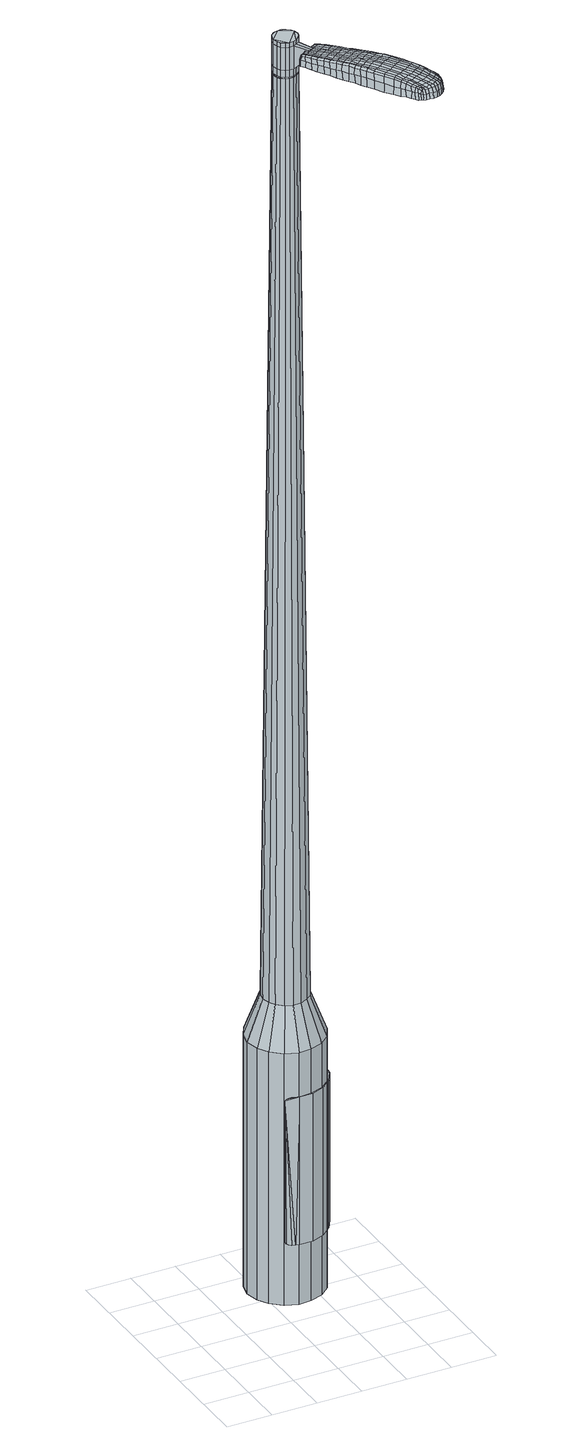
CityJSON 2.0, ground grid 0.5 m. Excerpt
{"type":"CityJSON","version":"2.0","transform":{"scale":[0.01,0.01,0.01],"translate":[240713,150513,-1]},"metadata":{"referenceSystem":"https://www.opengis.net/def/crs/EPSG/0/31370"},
"CityObjects":{
"object1":{"type":"GenericCityObject","attributes":{"cluster":946,"mean_distance_to_centroid":0.223,"new_centroid_x":240714.28,"new_centroid_y":150514.71,"mean_distance_to_camera":8.22,"H1":20.79,"H2":21.96,"Z_final":116.38,"cluster2":-1,"proj_x":240710.27,"proj_y":150517.09,"id_line":64289,"bearing_l":210.76,"distance":4.67,"orientation":"left","G_obj":300.76},"geometry":[{"type":"MultiSurface","lod":"2","boundaries":[[[0,1,2,3]],[[1,4,5,2]],[[4,6,7,5]],[[6,8,9,7]],[[8,10,11,9]],[[10,12,13,11]],[[12,14,15,13]],[[14,16,17,15]],[[16,18,19,17]],[[18,20,21,19]],[[20,22,23,21]],[[22,24,25,23]],[[24,26,27,25]],[[26,28,29,27]],[[28,30,31,29]],[[30,32,33,31]],[[32,34,35,33]],[[34,0,3,35]],[[36,37,38,39]],[[38,40,41,42]],[[41,43,42]],[[42,44,45,46]],[[45,47,46]],[[46,48,49,50]],[[49,51,50]],[[42,46,50,38]],[[50,52,39,38]],[[53,36,39]],[[2,5,7,35]],[[7,9,11,15]],[[11,13,15]],[[15,17,19,23]],[[19,21,23]],[[23,25,27,31]],[[27,29,31]],[[15,23,31,7]],[[31,33,35,7]],[[3,2,35]],[[1,0,54,55]],[[0,34,56,54]],[[34,32,57,56]],[[32,30,58,57]],[[30,28,59,58]],[[28,26,60,59]],[[26,24,61,60]],[[24,22,62,61]],[[22,20,63,62]],[[20,18,64,63]],[[18,16,65,64]],[[16,14,66,65]],[[14,12,67,66]],[[12,10,68,67]],[[10,8,69,68]],[[8,6,70,69]],[[6,4,71,70]],[[4,1,55,71]],[[55,54,72,73]],[[54,56,74,72]],[[56,57,75,74]],[[57,58,76,75]],[[58,59,77,76]],[[59,60,78,77]],[[60,61,79,78]],[[61,62,80,79]],[[62,63,81,80]],[[63,64,82,81]],[[64,65,83,82]],[[65,66,84,83]],[[66,67,85,84]],[[67,68,86,85]],[[68,69,87,86]],[[69,70,88,87]],[[70,71,89,88]],[[71,55,73,89]],[[72,90,91,92]],[[93,94,90,72]],[[75,95,94,93]],[[96,97,95,75]],[[98,99,97,96]],[[100,101,99,98]],[[102,103,101,100]],[[104,105,103,102]],[[81,106,105,104]],[[107,108,106,81]],[[109,110,108,107]],[[111,112,110,109]],[[113,114,112,111]],[[115,116,114,113]],[[117,118,116,115]],[[119,120,118,117]],[[121,122,120,119]],[[92,91,122,121]],[[123,124,125,126]],[[127,123,126,128]],[[129,127,128,130]],[[131,129,130,132]],[[133,131,132,134]],[[135,133,134,136]],[[137,135,136,138]],[[139,137,138,140]],[[141,139,140,142]],[[143,141,142,144]],[[145,143,144,146]],[[147,145,146,148]],[[149,147,148,150]],[[151,149,150,152]],[[153,151,152,154]],[[155,153,154,156]],[[73,72,92]],[[74,93,72]],[[74,75,93]],[[76,96,75]],[[76,77,98,96]],[[77,78,100,98]],[[78,79,102,100]],[[79,80,104,102]],[[80,81,104]],[[82,107,81]],[[82,83,109,107]],[[83,84,111,109]],[[84,85,113,111]],[[85,86,115,113]],[[86,87,117,115]],[[87,88,119,117]],[[88,89,121,119]],[[89,73,92,121]],[[157,91,90]],[[157,158,122,91]],[[158,159,120,122]],[[159,160,118,120]],[[160,161,116,118]],[[161,162,114,116]],[[162,163,112,114]],[[163,164,110,112]],[[164,165,108,110]],[[165,106,108]],[[166,105,106]],[[166,167,103,105]],[[167,168,101,103]],[[168,169,99,101]],[[169,170,97,99]],[[170,95,97]],[[171,94,95]],[[171,90,94]],[[39,52,155,172]],[[157,90,173,156]],[[53,39,172,124]],[[90,171,125,173]],[[36,53,124,123]],[[171,95,126,125]],[[37,36,123,127]],[[95,170,128,126]],[[38,37,127,129]],[[170,169,130,128]],[[40,38,129,131]],[[169,168,132,130]],[[41,40,131,133]],[[168,167,134,132]],[[43,41,133,135]],[[167,166,136,134]],[[42,43,135,137]],[[166,106,138,136]],[[44,42,137,139]],[[106,165,140,138]],[[45,44,139,141]],[[165,164,142,140]],[[47,45,141,143]],[[164,163,144,142]],[[46,47,143,145]],[[163,162,146,144]],[[48,46,145,147]],[[162,161,148,146]],[[49,48,147,149]],[[161,160,150,148]],[[51,49,149,151]],[[160,159,152,150]],[[50,51,151,153]],[[159,158,154,152]],[[52,50,153,155]],[[158,157,156,154]],[[155,156,174,175]],[[156,173,176,174]],[[173,125,177,176]],[[125,124,178,177]],[[124,172,179,178]],[[172,155,175,179]],[[180,181,182,183]],[[184,180,183,185]],[[180,184,186,187]],[[181,180,187,188]],[[189,190,191,192]],[[193,189,192,194]],[[189,193,195,196]],[[190,189,196,197]],[[198,199,200,201]],[[202,198,201,203]],[[198,202,204,205]],[[199,198,205,206]],[[207,208,209,210]],[[211,207,210,212]],[[207,211,213,214]],[[208,207,214,215]],[[216,217,218,219]],[[220,216,219,221]],[[216,220,222,223]],[[217,216,223,224]],[[225,226,227,228]],[[229,225,228,230]],[[225,229,231,232]],[[226,225,232,233]],[[234,235,236,237]],[[226,234,237,227]],[[234,226,233,238]],[[235,234,238,239]],[[240,241,242,243]],[[235,240,243,236]],[[240,235,239,244]],[[241,240,244,245]],[[246,184,185,247]],[[241,246,247,242]],[[246,241,245,248]],[[184,246,248,186]],[[249,250,251,252]],[[253,249,252,254]],[[249,253,255,256]],[[250,249,256,257]],[[258,259,260,261]],[[250,258,261,251]],[[258,250,257,262]],[[259,258,262,263]],[[264,265,266,267]],[[259,264,267,260]],[[264,259,263,268]],[[265,264,268,269]],[[270,271,272,273]],[[265,270,273,266]],[[270,265,269,274]],[[271,270,274,275]],[[276,181,188,277]],[[271,276,277,272]],[[276,271,275,278]],[[181,276,278,182]],[[279,280,281,282]],[[283,279,282,284]],[[279,283,285,286]],[[280,279,286,287]],[[288,289,290,291]],[[280,288,291,281]],[[288,280,287,292]],[[289,288,292,293]],[[294,295,296,297]],[[289,294,297,290]],[[294,289,293,298]],[[295,294,298,299]],[[300,193,194,301]],[[295,300,301,296]],[[300,295,299,302]],[[193,300,302,195]],[[303,304,305,306]],[[307,303,306,308]],[[303,307,309,310]],[[304,303,310,311]],[[312,313,314,315]],[[304,312,315,305]],[[312,304,311,316]],[[313,312,316,317]],[[318,319,320,321]],[[313,318,321,314]],[[318,313,317,322]],[[319,318,322,323]],[[324,325,326,327]],[[319,324,327,320]],[[324,319,323,328]],[[325,324,328,329]],[[330,190,197,331]],[[325,330,331,326]],[[330,325,329,332]],[[190,330,332,191]],[[333,219,218,334]],[[335,333,334,336]],[[333,335,337,338]],[[219,333,338,221]],[[339,335,336,340]],[[341,339,340,342]],[[339,341,343,344]],[[335,339,344,337]],[[345,341,342,346]],[[347,345,346,348]],[[345,347,349,350]],[[341,345,350,343]],[[351,347,348,352]],[[353,351,352,354]],[[351,353,355,356]],[[347,351,356,349]],[[357,353,354,358]],[[208,357,358,209]],[[357,208,215,359]],[[353,357,359,355]],[[360,361,206,205]],[[362,360,205,204]],[[360,362,363,364]],[[361,360,364,365]],[[366,367,365,364]],[[368,366,364,363]],[[366,368,369,370]],[[367,366,370,371]],[[372,373,371,370]],[[374,372,370,369]],[[372,374,375,376]],[[373,372,376,377]],[[378,379,377,376]],[[380,378,376,375]],[[378,380,213,211]],[[379,378,211,212]],[[381,382,383,384]],[[283,381,384,285]],[[381,283,284,385]],[[382,381,385,386]],[[387,202,203,388]],[[382,387,388,383]],[[387,382,386,389]],[[202,387,389,204]],[[390,391,392,393]],[[229,390,393,231]],[[390,229,230,394]],[[391,390,394,395]],[[396,397,398,399]],[[391,396,399,392]],[[396,391,395,400]],[[397,396,400,401]],[[402,199,206,403]],[[397,402,403,398]],[[402,397,401,404]],[[199,402,404,200]],[[405,406,407,408]],[[187,405,408,188]],[[405,187,186,409]],[[406,405,409,410]],[[411,412,413,414]],[[406,411,414,407]],[[411,406,410,415]],[[412,411,415,416]],[[417,210,209,418]],[[412,417,418,413]],[[417,412,416,419]],[[210,417,419,212]],[[420,421,422,423]],[[192,420,423,194]],[[420,192,191,424]],[[421,420,424,425]],[[426,214,213,427]],[[421,426,427,422]],[[426,421,425,428]],[[214,426,428,215]],[[429,430,431,432]],[[307,429,432,309]],[[429,307,308,433]],[[430,429,433,434]],[[435,220,221,436]],[[430,435,436,431]],[[435,430,434,437]],[[220,435,437,222]],[[438,439,440,441]],[[253,438,441,255]],[[438,253,254,442]],[[439,438,442,443]],[[444,445,446,447]],[[439,444,447,440]],[[444,439,443,448]],[[445,444,448,449]],[[450,217,224,451]],[[445,450,451,446]],[[450,445,449,452]],[[217,450,452,218]],[[453,454,443,442]],[[252,453,442,254]],[[453,252,251,455]],[[454,453,455,456]],[[457,458,449,448]],[[454,457,448,443]],[[457,454,456,459]],[[458,457,459,460]],[[461,334,218,452]],[[458,461,452,449]],[[461,458,460,462]],[[334,461,462,336]],[[463,464,465,466]],[[310,463,466,311]],[[463,310,309,432]],[[464,463,432,431]],[[467,338,337,468]],[[464,467,468,465]],[[467,464,431,436]],[[338,467,436,221]],[[469,470,456,455]],[[261,469,455,251]],[[469,261,260,471]],[[470,469,471,472]],[[473,474,460,459]],[[470,473,459,456]],[[473,470,472,475]],[[474,473,475,476]],[[477,340,336,462]],[[474,477,462,460]],[[477,474,476,478]],[[340,477,478,342]],[[479,480,481,482]],[[316,479,482,317]],[[479,316,311,466]],[[480,479,466,465]],[[483,344,343,484]],[[480,483,484,481]],[[483,480,465,468]],[[344,483,468,337]],[[485,486,472,471]],[[267,485,471,260]],[[485,267,266,487]],[[486,485,487,488]],[[489,490,476,475]],[[486,489,475,472]],[[489,486,488,491]],[[490,489,491,492]],[[493,346,342,478]],[[490,493,478,476]],[[493,490,492,494]],[[346,493,494,348]],[[495,496,497,498]],[[322,495,498,323]],[[495,322,317,482]],[[496,495,482,481]],[[499,350,349,500]],[[496,499,500,497]],[[499,496,481,484]],[[350,499,484,343]],[[501,502,488,487]],[[273,501,487,266]],[[501,273,272,503]],[[502,501,503,504]],[[505,506,492,491]],[[502,505,491,488]],[[505,502,504,507]],[[506,505,507,508]],[[509,352,348,494]],[[506,509,494,492]],[[509,506,508,510]],[[352,509,510,354]],[[511,512,513,514]],[[328,511,514,329]],[[511,328,323,498]],[[512,511,498,497]],[[515,356,355,516]],[[512,515,516,513]],[[515,512,497,500]],[[356,515,500,349]],[[517,518,504,503]],[[277,517,503,272]],[[517,277,188,408]],[[518,517,408,407]],[[519,520,508,507]],[[518,519,507,504]],[[519,518,407,414]],[[520,519,414,413]],[[521,358,354,510]],[[520,521,510,508]],[[521,520,413,418]],[[358,521,418,209]],[[522,523,425,424]],[[332,522,424,191]],[[522,332,329,514]],[[523,522,514,513]],[[524,359,215,428]],[[523,524,428,425]],[[524,523,513,516]],[[359,524,516,355]],[[525,526,386,385]],[[282,525,385,284]],[[525,282,281,527]],[[526,525,527,528]],[[529,362,204,389]],[[526,529,389,386]],[[529,526,528,530]],[[362,529,530,363]],[[531,532,533,534]],[[232,531,534,233]],[[531,232,231,393]],[[532,531,393,392]],[[535,536,537,538]],[[532,535,538,533]],[[535,532,392,399]],[[536,535,399,398]],[[539,361,365,540]],[[536,539,540,537]],[[539,536,398,403]],[[361,539,403,206]],[[541,542,528,527]],[[291,541,527,281]],[[541,291,290,543]],[[542,541,543,544]],[[545,368,363,530]],[[542,545,530,528]],[[545,542,544,546]],[[368,545,546,369]],[[547,548,549,550]],[[238,547,550,239]],[[547,238,233,534]],[[548,547,534,533]],[[551,552,553,554]],[[548,551,554,549]],[[551,548,533,538]],[[552,551,538,537]],[[555,367,371,556]],[[552,555,556,553]],[[555,552,537,540]],[[367,555,540,365]],[[557,558,544,543]],[[297,557,543,290]],[[557,297,296,559]],[[558,557,559,560]],[[561,374,369,546]],[[558,561,546,544]],[[561,558,560,562]],[[374,561,562,375]],[[563,564,565,566]],[[244,563,566,245]],[[563,244,239,550]],[[564,563,550,549]],[[567,568,569,570]],[[564,567,570,565]],[[567,564,549,554]],[[568,567,554,553]],[[571,373,377,572]],[[568,571,572,569]],[[571,568,553,556]],[[373,571,556,371]],[[573,574,560,559]],[[301,573,559,296]],[[573,301,194,423]],[[574,573,423,422]],[[575,380,375,562]],[[574,575,562,560]],[[575,574,422,427]],[[380,575,427,213]],[[576,577,410,409]],[[248,576,409,186]],[[576,248,245,566]],[[577,576,566,565]],[[578,579,416,415]],[[577,578,415,410]],[[578,577,565,570]],[[579,578,570,569]],[[580,379,212,419]],[[579,580,419,416]],[[580,579,569,572]],[[379,580,572,377]],[[581,582,583,584]],[[584,583,585,586]],[[587,585,583,588]],[[588,583,582,589]],[[590,591,592,593]],[[593,592,594,595]],[[596,594,592,597]],[[597,592,591,598]],[[599,600,601,602]],[[602,601,603,604]],[[605,603,601,606]],[[606,601,600,607]],[[608,609,610,611]],[[611,610,612,613]],[[614,612,610,615]],[[615,610,609,616]],[[617,618,619,620]],[[620,619,621,622]],[[623,621,619,624]],[[624,619,618,625]],[[626,627,628,629]],[[629,628,630,631]],[[632,630,628,633]],[[633,628,627,634]],[[635,636,637,638]],[[638,637,627,626]],[[634,627,637,639]],[[639,637,636,640]],[[641,642,643,644]],[[644,643,636,635]],[[640,636,643,645]],[[645,643,642,646]],[[586,585,647,648]],[[648,647,642,641]],[[646,642,647,649]],[[649,647,585,587]],[[650,651,652,653]],[[653,652,654,655]],[[656,654,652,657]],[[657,652,651,658]],[[659,660,661,662]],[[662,661,651,650]],[[658,651,661,663]],[[663,661,660,664]],[[665,666,667,668]],[[668,667,660,659]],[[664,660,667,669]],[[669,667,666,670]],[[671,672,673,674]],[[674,673,666,665]],[[670,666,673,675]],[[675,673,672,676]],[[589,582,677,678]],[[678,677,672,671]],[[676,672,677,679]],[[679,677,582,581]],[[680,681,682,683]],[[683,682,684,685]],[[686,684,682,687]],[[687,682,681,688]],[[689,690,691,692]],[[692,691,681,680]],[[688,681,691,693]],[[693,691,690,694]],[[695,696,697,698]],[[698,697,690,689]],[[694,690,697,699]],[[699,697,696,700]],[[595,594,701,702]],[[702,701,696,695]],[[700,696,701,703]],[[703,701,594,596]],[[704,705,706,707]],[[707,706,708,709]],[[710,708,706,711]],[[711,706,705,712]],[[713,714,715,716]],[[716,715,705,704]],[[712,705,715,717]],[[717,715,714,718]],[[719,720,721,722]],[[722,721,714,713]],[[718,714,721,723]],[[723,721,720,724]],[[725,726,727,728]],[[728,727,720,719]],[[724,720,727,729]],[[729,727,726,730]],[[598,591,731,732]],[[732,731,726,725]],[[730,726,731,733]],[[733,731,591,590]],[[617,620,734,735]],[[735,734,736,737]],[[738,736,734,739]],[[739,734,620,622]],[[737,736,740,741]],[[741,740,742,743]],[[744,742,740,745]],[[745,740,736,738]],[[743,742,746,747]],[[747,746,748,749]],[[750,748,746,751]],[[751,746,742,744]],[[749,748,752,753]],[[753,752,754,755]],[[756,754,752,757]],[[757,752,748,750]],[[755,754,758,759]],[[759,758,609,608]],[[616,609,758,760]],[[760,758,754,756]],[[607,761,762,606]],[[606,762,763,605]],[[764,763,762,765]],[[765,762,761,766]],[[766,767,768,765]],[[765,768,769,764]],[[770,769,768,771]],[[771,768,767,772]],[[772,773,774,771]],[[771,774,775,770]],[[776,775,774,777]],[[777,774,773,778]],[[778,779,780,777]],[[777,780,781,776]],[[614,781,780,612]],[[612,780,779,613]],[[782,783,784,785]],[[785,784,684,686]],[[685,684,784,786]],[[786,784,783,787]],[[604,603,788,789]],[[789,788,783,782]],[[787,783,788,790]],[[790,788,603,605]],[[791,792,793,794]],[[794,793,630,632]],[[631,630,793,795]],[[795,793,792,796]],[[797,798,799,800]],[[800,799,792,791]],[[796,792,799,801]],[[801,799,798,802]],[[607,600,803,804]],[[804,803,798,797]],[[802,798,803,805]],[[805,803,600,599]],[[806,807,808,809]],[[809,808,588,589]],[[587,588,808,810]],[[810,808,807,811]],[[812,813,814,815]],[[815,814,807,806]],[[811,807,814,816]],[[816,814,813,817]],[[608,611,818,819]],[[819,818,813,812]],[[817,813,818,820]],[[820,818,611,613]],[[821,822,823,824]],[[824,823,593,595]],[[590,593,823,825]],[[825,823,822,826]],[[614,615,827,828]],[[828,827,822,821]],[[826,822,827,829]],[[829,827,615,616]],[[830,831,708,832]],[[832,708,710]],[[709,708,833]],[[833,708,831,834]],[[622,621,835,836]],[[836,835,831,830]],[[834,831,835,837]],[[837,835,621,623]],[[838,839,840,656]],[[840,654,656]],[[655,654,840,841]],[[841,840,839,842]],[[843,844,845,846]],[[846,845,839,838]],[[842,839,845,847]],[[847,845,844,848]],[[625,618,849,850]],[[850,849,844,843]],[[848,844,849,851]],[[851,849,618,617]],[[842,852,853,841]],[[841,853,653,655]],[[650,653,853,854]],[[854,853,852,855]],[[848,856,857,847]],[[847,857,852,842]],[[855,852,857,858]],[[858,857,856,859]],[[617,735,860,851]],[[851,860,856,848]],[[859,856,860,861]],[[861,860,735,737]],[[862,863,864,865]],[[865,864,711,712]],[[710,711,864,832]],[[832,864,863,830]],[[738,739,866,867]],[[867,866,863,862]],[[830,863,866,836]],[[836,866,739,622]],[[855,868,869,854]],[[854,869,662,650]],[[659,662,869,870]],[[870,869,868,871]],[[859,872,873,858]],[[858,873,868,855]],[[871,868,873,874]],[[874,873,872,875]],[[737,741,876,861]],[[861,876,872,859]],[[875,872,876,877]],[[877,876,741,743]],[[878,879,880,881]],[[881,880,717,718]],[[712,717,880,865]],[[865,880,879,862]],[[744,745,882,883]],[[883,882,879,878]],[[862,879,882,867]],[[867,882,745,738]],[[871,884,885,870]],[[870,885,668,659]],[[665,668,885,886]],[[886,885,884,887]],[[875,888,889,874]],[[874,889,884,871]],[[887,884,889,890]],[[890,889,888,891]],[[743,747,892,877]],[[877,892,888,875]],[[891,888,892,893]],[[893,892,747,749]],[[894,895,896,897]],[[897,896,723,724]],[[718,723,896,881]],[[881,896,895,878]],[[750,751,898,899]],[[899,898,895,894]],[[878,895,898,883]],[[883,898,751,744]],[[887,900,901,886]],[[886,901,674,665]],[[671,674,901,902]],[[902,901,900,903]],[[891,904,905,890]],[[890,905,900,887]],[[903,900,905,906]],[[906,905,904,907]],[[749,753,908,893]],[[893,908,904,891]],[[907,904,908,909]],[[909,908,753,755]],[[910,911,912,913]],[[913,912,729,730]],[[724,729,912,897]],[[897,912,911,894]],[[756,757,914,915]],[[915,914,911,910]],[[894,911,914,899]],[[899,914,757,750]],[[903,916,917,902]],[[902,917,678,671]],[[589,678,917,809]],[[809,917,916,806]],[[907,918,919,906]],[[906,919,916,903]],[[806,916,919,815]],[[815,919,918,812]],[[755,759,920,909]],[[909,920,918,907]],[[812,918,920,819]],[[819,920,759,608]],[[826,921,922,825]],[[825,922,733,590]],[[730,733,922,913]],[[913,922,921,910]],[[616,760,923,829]],[[829,923,921,826]],[[910,921,923,915]],[[915,923,760,756]],[[787,924,925,786]],[[786,925,683,685]],[[680,683,925,926]],[[926,925,924,927]],[[605,763,928,790]],[[790,928,924,787]],[[927,924,928,929]],[[929,928,763,764]],[[930,931,932,933]],[[933,932,633,634]],[[632,633,932,794]],[[794,932,931,791]],[[934,935,936,937]],[[937,936,931,930]],[[791,931,936,800]],[[800,936,935,797]],[[766,761,938,939]],[[939,938,935,934]],[[797,935,938,804]],[[804,938,761,607]],[[927,940,941,926]],[[926,941,692,680]],[[689,692,941,942]],[[942,941,940,943]],[[764,769,944,929]],[[929,944,940,927]],[[943,940,944,945]],[[945,944,769,770]],[[946,947,948,949]],[[949,948,639,640]],[[634,639,948,933]],[[933,948,947,930]],[[950,951,952,953]],[[953,952,947,946]],[[930,947,952,937]],[[937,952,951,934]],[[772,767,954,955]],[[955,954,951,950]],[[934,951,954,939]],[[939,954,767,766]],[[943,956,957,942]],[[942,957,698,689]],[[695,698,957,958]],[[958,957,956,959]],[[770,775,960,945]],[[945,960,956,943]],[[959,956,960,961]],[[961,960,775,776]],[[962,963,964,965]],[[965,964,645,646]],[[640,645,964,949]],[[949,964,963,946]],[[966,967,968,969]],[[969,968,963,962]],[[946,963,968,953]],[[953,968,967,950]],[[778,773,970,971]],[[971,970,967,966]],[[950,967,970,955]],[[955,970,773,772]],[[959,972,973,958]],[[958,973,702,695]],[[595,702,973,824]],[[824,973,972,821]],[[776,781,974,961]],[[961,974,972,959]],[[821,972,974,828]],[[828,974,781,614]],[[811,975,976,810]],[[810,976,649,587]],[[646,649,976,965]],[[965,976,975,962]],[[817,977,978,816]],[[816,978,975,811]],[[962,975,978,969]],[[969,978,977,966]],[[613,779,979,820]],[[820,979,977,817]],[[966,977,979,971]],[[971,979,779,778]],[[581,584,183,182]],[[584,586,185,183]],[[596,597,196,195]],[[597,598,197,196]],[[599,602,201,200]],[[602,604,203,201]],[[623,624,223,222]],[[624,625,224,223]],[[626,629,228,227]],[[629,631,230,228]],[[635,638,237,236]],[[638,626,227,237]],[[641,644,243,242]],[[644,635,236,243]],[[586,648,247,185]],[[648,641,242,247]],[[656,657,256,255]],[[657,658,257,256]],[[658,663,262,257]],[[663,664,263,262]],[[664,669,268,263]],[[669,670,269,268]],[[670,675,274,269]],[[675,676,275,274]],[[676,679,278,275]],[[679,581,182,278]],[[686,687,286,285]],[[687,688,287,286]],[[688,693,292,287]],[[693,694,293,292]],[[694,699,298,293]],[[699,700,299,298]],[[700,703,302,299]],[[703,596,195,302]],[[704,707,306,305]],[[707,709,308,306]],[[713,716,315,314]],[[716,704,305,315]],[[719,722,321,320]],[[722,713,314,321]],[[725,728,327,326]],[[728,719,320,327]],[[598,732,331,197]],[[732,725,326,331]],[[782,785,384,383]],[[785,686,285,384]],[[604,789,388,203]],[[789,782,383,388]],[[631,795,394,230]],[[795,796,395,394]],[[796,801,400,395]],[[801,802,401,400]],[[802,805,404,401]],[[805,599,200,404]],[[709,833,433,308]],[[833,834,434,433]],[[834,837,437,434]],[[837,623,222,437]],[[838,656,441,440]],[[656,255,441]],[[843,846,447,446]],[[846,838,440,447]],[[625,850,451,224]],[[850,843,446,451]],[[980,981,982,983]],[[984,985,983,982]],[[986,987,988,989]],[[990,991,992,993]],[[981,994,995,982]],[[996,984,982,995]],[[997,986,989,998]],[[999,1000,991,990]],[[994,1001,1002,995]],[[1002,1003,996,995]],[[1004,997,998,1005]],[[1006,1000,999,1007]],[[1001,1008,1009,1002]],[[1009,1010,1003,1002]],[[1011,1004,1005,1012]],[[1013,1006,1007,1014]],[[1015,1016,1017,1018]],[[1019,1020,1016,1015]],[[1019,1021,1022,1020]],[[1021,1023,1024,1022]],[[1025,1026,1027,1028]],[[1029,1030,1026,1025]],[[1031,1032,1030,1029]],[[1033,1034,1032,1031]],[[1028,1017,1016,1025]],[[1025,1016,1020,1029]],[[1020,1022,1031,1029]],[[1022,1024,1033,1031]],[[989,988,985,984]],[[998,989,984,996]],[[1003,1005,998,996]],[[1010,1012,1005,1003]],[[990,993,987,986]],[[999,990,986,997]],[[1007,999,997,1004]],[[1014,1007,1004,1011]],[[991,1015,1018,992]],[[1000,1019,1015,991]],[[1021,1019,1000,1006]],[[1023,1021,1006,1013]],[[1035,1036,1037,1038]],[[1037,1039,1040,1041]],[[1037,1041,1042,1043]],[[1037,1043,1038]],[[1044,1035,1038,1045]],[[1046,1045,1038,1047]],[[1048,1047,1038]],[[1049,1037,1036,1050]],[[1051,1049,1050,1052]],[[1053,1051,1052,1054]],[[1055,1053,1054,1056]],[[1057,1055,1056,1058]],[[1058,1059,1060,1061]],[[1058,1061,1062,1063]],[[1058,1063,1064,1065]],[[1064,1066,1067,1068]],[[1064,1068,1069,1070]],[[1064,1070,1065]],[[1058,1065,1057]],[[1071,1072,1036,1035]],[[1073,1074,1039,1037]],[[1075,1076,1048,1038]],[[1072,1077,1050,1036]],[[1078,1073,1037,1049]],[[1077,1079,1052,1050]],[[1080,1078,1049,1051]],[[1079,1081,1054,1052]],[[1082,1080,1051,1053]],[[1081,1083,1056,1054]],[[1084,1082,1053,1055]],[[1083,1085,1058,1056]],[[1086,1084,1055,1057]],[[1085,1087,1059,1058]],[[1088,1089,1066,1064]],[[1090,1086,1057,1065]],[[1060,1059,1087,1091]],[[1061,1060,1091,1092]],[[1062,1061,1092,1093]],[[1063,1062,1093,1094]],[[1064,1063,1094,1088]],[[1095,1071,1035,1044]],[[1096,1095,1044,1045]],[[1097,1096,1045,1046]],[[1098,1097,1046,1047]],[[1076,1098,1047,1048]],[[1040,1039,1074,1099]],[[1067,1066,1089,1100]],[[1041,1040,1099,1101]],[[1042,1041,1101,1102]],[[1043,1042,1102,1103]],[[1038,1043,1103,1075]],[[1068,1067,1100,1104]],[[1069,1068,1104,1105]],[[1070,1069,1105,1106]],[[1065,1070,1106,1090]]]}]}
},
"vertices":[
[152,134,384],[138,129,384],[138,129,96],[152,134,96],[124,128,384],[124,128,96],[110,133,384],[110,133,96],[98,143,384],[98,143,96],[91,155,384],[91,155,96],[88,170,384],[88,170,96],[91,184,384],[91,184,96],[98,197,384],[98,197,96],[109,207,384],[109,207,96],[123,212,384],[123,212,96],[137,212,384],[137,212,96],[151,207,384],[151,207,96],[163,198,384],[163,198,96],[170,185,384],[170,185,96],[173,171,384],[173,171,96],[170,156,384],[170,156,96],[163,143,384],[163,143,96],[143,166,1524],[144,170,1524],[143,175,1524],[137,159,1524],[141,179,1524],[137,182,1524],[128,183,1524],[133,184,1524],[124,182,1524],[120,179,1524],[117,170,1524],[118,175,1524],[118,165,1524],[120,161,1524],[128,157,1524],[124,158,1524],[133,157,1524],[141,162,1524],[143,149,429],[135,145,429],[150,154,429],[154,162,429],[156,171,429],[154,179,429],[150,187,429],[143,192,429],[135,195,429],[126,195,429],[118,192,429],[111,186,429],[107,179,429],[105,170,429],[107,161,429],[111,154,429],[118,148,429],[126,145,429],[137,159,1483],[133,157,1483],[141,162,1483],[143,166,1483],[144,170,1483],[143,175,1483],[141,179,1483],[137,182,1483],[133,184,1483],[128,183,1483],[124,182,1483],[120,179,1483],[118,175,1483],[117,170,1483],[118,165,1483],[120,161,1483],[124,158,1483],[128,157,1483],[137,159,1485],[133,158,1485],[133,158,1483],[140,162,1483],[140,162,1485],[143,166,1485],[143,170,1483],[143,170,1485],[142,175,1483],[142,175,1485],[140,179,1483],[140,179,1485],[137,181,1483],[137,181,1485],[133,183,1483],[133,183,1485],[128,183,1485],[124,181,1483],[124,181,1485],[121,178,1483],[121,178,1485],[118,174,1483],[118,174,1485],[118,170,1483],[118,170,1485],[118,166,1483],[118,166,1485],[121,162,1483],[121,162,1485],[124,159,1483],[124,159,1485],[128,158,1483],[128,158,1485],[143,166,1519],[141,162,1519],[141,162,1493],[143,166,1493],[144,170,1519],[144,170,1493],[143,175,1519],[143,175,1493],[141,179,1519],[141,179,1493],[137,182,1519],[137,182,1493],[133,184,1519],[133,184,1493],[128,183,1519],[128,183,1493],[124,182,1519],[124,182,1493],[120,179,1519],[120,179,1493],[118,175,1519],[118,175,1493],[117,170,1519],[117,170,1493],[118,165,1519],[118,165,1493],[120,161,1519],[120,161,1493],[124,158,1519],[124,158,1493],[128,157,1519],[128,157,1493],[133,157,1519],[133,157,1493],[133,157,1485],[128,157,1485],[124,158,1485],[120,161,1485],[118,165,1485],[117,170,1485],[118,175,1485],[120,179,1485],[124,182,1485],[133,184,1485],[137,182,1485],[141,179,1485],[143,175,1485],[144,170,1485],[141,162,1485],[137,159,1519],[137,159,1493],[144,141,1513],[144,141,1518],[147,143,1513],[150,144,1513],[150,144,1518],[147,143,1518],[168,69,1519],[165,75,1518],[164,73,1509],[167,67,1510],[172,61,1519],[172,60,1510],[173,63,1526],[169,71,1525],[165,77,1525],[201,88,1519],[197,94,1518],[196,94,1525],[199,89,1525],[206,81,1519],[204,81,1526],[208,81,1510],[203,88,1510],[199,94,1509],[224,16,1519],[220,15,1519],[221,14,1513],[224,16,1513],[227,19,1519],[227,19,1513],[226,21,1524],[223,18,1524],[220,16,1524],[186,80,1530],[182,86,1529],[179,85,1529],[183,78,1530],[190,72,1531],[187,70,1531],[194,74,1530],[189,82,1530],[185,88,1529],[144,149,1512],[142,148,1512],[143,147,1517],[145,148,1517],[147,151,1512],[147,150,1517],[148,150,1506],[145,149,1506],[142,147,1506],[199,19,1519],[197,21,1519],[197,20,1512],[199,17,1512],[201,17,1518],[201,16,1512],[202,18,1522],[200,20,1523],[198,22,1524],[195,25,1519],[191,30,1519],[191,28,1512],[194,24,1512],[195,26,1524],[192,31,1525],[188,35,1519],[184,41,1519],[183,40,1511],[187,33,1511],[189,36,1526],[185,43,1526],[178,51,1519],[177,49,1510],[179,53,1526],[134,134,1513],[137,128,1513],[138,129,1518],[135,136,1517],[132,140,1512],[133,139,1516],[131,138,1506],[133,133,1507],[137,126,1507],[141,121,1514],[144,114,1515],[145,116,1520],[141,122,1519],[140,120,1507],[144,113,1507],[148,108,1515],[151,101,1516],[152,103,1522],[148,109,1521],[147,106,1508],[150,99,1508],[154,95,1517],[158,88,1517],[159,90,1524],[155,96,1523],[154,93,1508],[157,86,1509],[161,82,1518],[162,83,1524],[161,80,1509],[231,36,1519],[229,39,1519],[228,39,1524],[229,36,1523],[231,34,1518],[230,34,1522],[233,34,1512],[232,36,1512],[231,39,1512],[227,44,1519],[225,49,1519],[223,49,1525],[226,44,1524],[229,44,1512],[226,49,1512],[222,54,1519],[218,61,1519],[216,61,1526],[220,54,1526],[224,54,1511],[220,61,1511],[212,71,1519],[210,71,1526],[214,71,1510],[160,150,1513],[164,144,1513],[166,143,1507],[161,150,1507],[157,154,1512],[158,154,1506],[156,153,1516],[159,150,1517],[163,144,1518],[169,137,1514],[173,131,1515],[174,131,1507],[170,137,1507],[167,137,1519],[171,131,1520],[177,125,1515],[181,119,1516],[183,118,1508],[179,125,1508],[175,125,1521],[179,119,1522],[185,113,1517],[189,107,1517],[191,106,1509],[187,112,1508],[183,113,1523],[188,107,1524],[193,100,1518],[195,100,1509],[192,100,1524],[148,144,1519],[145,142,1519],[151,137,1520],[149,136,1520],[154,139,1520],[150,145,1519],[155,131,1522],[153,129,1522],[159,124,1523],[157,123,1523],[162,126,1523],[158,132,1521],[163,118,1524],[160,117,1524],[167,112,1525],[164,110,1525],[170,113,1525],[166,120,1524],[171,105,1526],[168,104,1526],[174,99,1527],[172,97,1527],[177,101,1527],[173,107,1526],[178,93,1528],[175,91,1528],[181,95,1528],[221,20,1527],[218,19,1527],[224,23,1526],[222,27,1527],[219,24,1528],[216,22,1528],[216,30,1529],[213,28,1529],[219,32,1528],[215,39,1530],[212,36,1530],[209,34,1530],[208,42,1531],[205,40,1531],[212,45,1530],[207,53,1531],[204,50,1531],[200,48,1531],[197,61,1531],[194,59,1531],[200,63,1531],[231,32,1518],[231,29,1519],[232,28,1513],[233,31,1513],[230,32,1523],[230,30,1523],[229,24,1519],[230,23,1513],[228,25,1524],[203,16,1518],[206,15,1518],[205,16,1523],[203,17,1523],[203,14,1513],[205,13,1513],[209,14,1519],[213,13,1519],[212,15,1524],[209,15,1523],[209,13,1513],[213,12,1513],[217,13,1519],[216,15,1524],[217,13,1513],[170,72,1528],[172,72,1528],[168,79,1528],[167,78,1527],[174,64,1528],[176,65,1529],[174,74,1529],[177,75,1530],[174,82,1529],[171,80,1528],[179,66,1529],[182,67,1530],[180,77,1530],[176,83,1529],[185,69,1531],[198,88,1528],[196,87,1529],[201,79,1529],[203,81,1528],[194,94,1527],[192,93,1528],[193,84,1529],[197,77,1530],[189,91,1528],[155,155,1512],[153,154,1512],[153,153,1517],[155,154,1517],[156,155,1506],[154,154,1506],[150,153,1512],[150,151,1517],[151,152,1506],[132,142,1512],[133,143,1512],[133,142,1506],[131,141,1506],[133,141,1517],[134,142,1517],[135,144,1512],[137,145,1512],[137,144,1506],[135,143,1506],[136,143,1517],[138,144,1517],[140,147,1512],[140,146,1506],[140,146,1517],[135,136,1519],[137,137,1519],[139,130,1520],[140,131,1520],[139,138,1519],[141,140,1519],[142,132,1520],[145,133,1520],[143,141,1519],[147,135,1520],[158,149,1519],[156,148,1519],[160,142,1520],[162,143,1520],[153,147,1519],[157,141,1520],[142,123,1521],[144,124,1521],[146,117,1522],[147,118,1522],[146,125,1521],[148,127,1521],[150,119,1522],[152,120,1523],[151,128,1522],[154,122,1523],[166,137,1521],[164,136,1521],[168,130,1522],[170,131,1522],[161,134,1521],[165,128,1522],[149,110,1523],[151,111,1523],[153,104,1524],[155,105,1524],[153,112,1523],[156,114,1524],[157,106,1525],[159,107,1525],[158,115,1524],[162,109,1525],[174,124,1523],[172,123,1523],[176,117,1524],[178,118,1524],[169,122,1524],[173,115,1525],[156,97,1525],[158,98,1525],[160,91,1526],[161,92,1526],[160,99,1526],[163,101,1526],[164,93,1527],[166,94,1527],[165,102,1526],[169,96,1527],[182,112,1525],[180,111,1525],[184,105,1526],[186,106,1526],[177,109,1526],[181,103,1527],[163,84,1527],[165,85,1527],[167,86,1527],[170,88,1528],[173,90,1528],[190,100,1527],[188,99,1527],[185,97,1528],[229,34,1525],[228,32,1525],[227,38,1526],[227,35,1526],[227,27,1526],[225,31,1527],[202,19,1525],[204,18,1525],[202,21,1526],[200,22,1525],[207,17,1525],[211,17,1526],[209,21,1527],[205,21,1526],[215,17,1526],[212,21,1527],[225,42,1526],[224,40,1527],[222,48,1527],[221,46,1528],[222,36,1528],[219,42,1529],[197,26,1526],[199,26,1527],[196,31,1528],[194,31,1527],[202,26,1527],[206,26,1528],[202,32,1529],[199,31,1528],[209,27,1528],[205,33,1530],[219,53,1528],[218,51,1529],[215,60,1528],[214,59,1529],[215,48,1529],[211,56,1530],[190,36,1528],[192,37,1528],[188,44,1529],[186,43,1528],[195,37,1529],[198,38,1530],[194,45,1530],[191,44,1530],[202,39,1530],[197,47,1531],[209,70,1529],[207,69,1529],[204,66,1530],[180,54,1528],[182,54,1529],[185,55,1530],[188,56,1530],[191,58,1531],[166,74,1509],[166,76,1518],[170,70,1518],[169,68,1509],[174,62,1519],[173,60,1510],[175,64,1525],[171,71,1525],[167,78,1525],[194,93,1525],[196,93,1518],[200,87,1518],[198,87,1525],[204,80,1519],[202,80,1525],[206,80,1510],[202,87,1509],[198,93,1509],[220,16,1513],[220,17,1519],[222,18,1519],[223,17,1513],[225,21,1519],[225,20,1513],[224,22,1524],[222,20,1524],[219,18,1524],[179,84,1528],[182,86,1528],[186,80,1529],[183,78,1529],[190,72,1529],[188,70,1529],[193,74,1529],[189,82,1529],[185,88,1528],[144,145,1516],[143,146,1512],[145,147,1512],[146,147,1516],[148,149,1512],[148,148,1516],[149,148,1506],[146,147,1506],[143,145,1506],[198,21,1512],[199,23,1519],[201,20,1518],[200,19,1512],[202,19,1518],[202,17,1512],[203,20,1522],[202,21,1523],[200,24,1523],[192,29,1512],[193,31,1519],[196,26,1519],[195,25,1512],[197,28,1524],[194,32,1525],[185,41,1511],[186,42,1519],[190,36,1519],[189,34,1511],[190,37,1525],[186,44,1526],[180,52,1519],[179,50,1510],[181,54,1526],[140,130,1518],[139,129,1513],[136,135,1513],[136,136,1517],[134,140,1512],[135,140,1515],[133,139,1506],[135,134,1506],[139,127,1507],[147,116,1520],[146,115,1514],[143,122,1514],[143,123,1519],[142,120,1507],[145,114,1507],[154,103,1522],[153,102,1516],[149,109,1515],[150,110,1521],[149,107,1508],[152,100,1508],[160,90,1523],[160,89,1517],[156,95,1516],[157,97,1522],[156,94,1508],[159,87,1508],[163,82,1517],[164,84,1524],[162,81,1509],[226,38,1523],[227,39,1519],[229,36,1518],[227,35,1523],[229,34,1518],[228,34,1522],[231,34,1512],[230,36,1512],[229,39,1512],[221,48,1525],[223,48,1519],[225,43,1519],[224,43,1524],[227,43,1512],[225,48,1512],[215,60,1526],[216,60,1519],[220,53,1519],[219,53,1525],[222,53,1511],[218,60,1511],[210,70,1519],[209,70,1526],[212,70,1510],[164,142,1507],[163,142,1513],[158,149,1513],[160,148,1506],[155,153,1512],[157,152,1506],[155,152,1515],[157,148,1517],[161,142,1518],[173,130,1507],[171,130,1514],[167,136,1514],[168,136,1507],[166,136,1519],[170,130,1520],[181,117,1508],[179,118,1516],[175,124,1515],[177,124,1508],[174,124,1521],[178,118,1522],[190,105,1508],[188,105,1517],[184,111,1516],[185,111,1508],[182,111,1522],[186,105,1523],[192,99,1517],[194,99,1509],[190,99,1524],[148,143,1518],[146,141,1518],[152,137,1519],[149,135,1519],[154,138,1519],[151,144,1518],[156,130,1520],[153,129,1520],[159,124,1521],[157,123,1521],[162,125,1521],[158,132,1520],[163,118,1523],[161,116,1523],[167,111,1524],[165,110,1524],[170,113,1524],[166,119,1523],[171,105,1525],[168,103,1525],[175,99,1526],[172,97,1526],[177,100,1526],[174,106,1525],[178,92,1527],[176,91,1527],[181,94,1527],[218,20,1526],[220,21,1526],[223,24,1525],[221,27,1526],[219,25,1526],[216,23,1526],[212,29,1528],[215,30,1528],[218,33,1527],[215,39,1528],[212,36,1529],[209,35,1529],[205,41,1530],[208,43,1530],[211,45,1529],[207,52,1530],[203,50,1530],[201,49,1530],[194,59,1530],[197,61,1530],[200,63,1530],[230,29,1513],[229,29,1518],[229,32,1518],[231,32,1512],[228,33,1523],[228,30,1523],[227,25,1519],[228,25,1513],[226,26,1523],[206,18,1523],[206,17,1518],[204,18,1518],[204,19,1523],[203,16,1512],[206,16,1512],[212,17,1523],[213,15,1519],[209,16,1519],[209,17,1523],[209,15,1513],[213,14,1513],[216,16,1519],[216,17,1524],[217,15,1513],[169,79,1527],[172,73,1527],[171,72,1527],[168,78,1526],[176,65,1527],[177,65,1528],[174,81,1528],[178,75,1528],[175,74,1528],[171,80,1527],[179,66,1528],[182,67,1529],[180,77,1529],[177,83,1528],[185,69,1529],[200,79,1528],[196,86,1527],[197,87,1527],[202,80,1527],[193,93,1526],[192,92,1527],[192,84,1528],[197,76,1528],[189,90,1527],[154,151,1516],[154,152,1512],[155,152,1516],[156,153,1506],[155,152,1506],[151,151,1512],[151,150,1516],[152,150,1506],[134,140,1506],[134,141,1512],[133,141,1512],[134,140,1516],[135,140,1516],[139,142,1506],[139,143,1512],[136,142,1512],[136,141,1506],[137,141,1516],[139,143,1516],[141,145,1512],[141,144,1506],[141,144,1516],[137,137,1518],[137,136,1518],[140,130,1519],[141,130,1519],[142,139,1518],[139,138,1518],[143,131,1519],[145,133,1519],[144,140,1518],[147,134,1519],[160,142,1519],[156,148,1518],[157,148,1518],[161,142,1519],[154,146,1518],[157,140,1519],[144,124,1520],[144,123,1520],[147,117,1521],[148,117,1521],[149,126,1520],[146,125,1520],[150,118,1521],[152,120,1521],[151,128,1520],[155,121,1521],[168,129,1521],[164,135,1520],[165,136,1520],[169,130,1521],[161,134,1520],[165,127,1521],[152,111,1522],[151,110,1522],[154,104,1523],[155,104,1523],[156,113,1522],[154,112,1522],[157,105,1523],[160,107,1524],[158,115,1523],[162,108,1524],[176,117,1523],[172,123,1522],[173,123,1522],[177,117,1523],[169,121,1522],[173,115,1523],[159,98,1524],[158,97,1524],[161,91,1525],[162,91,1525],[163,100,1525],[161,99,1524],[164,93,1525],[167,94,1526],[166,102,1525],[169,96,1526],[184,104,1525],[180,110,1524],[181,111,1524],[185,105,1525],[177,109,1524],[181,102,1525],[166,85,1526],[165,85,1526],[171,88,1527],[168,86,1526],[173,89,1527],[188,98,1526],[189,99,1526],[185,96,1526],[227,32,1524],[227,34,1524],[226,37,1525],[226,35,1525],[225,28,1525],[224,31,1525],[203,22,1525],[205,20,1524],[203,21,1524],[201,23,1525],[209,22,1526],[211,18,1525],[208,19,1524],[206,22,1525],[214,19,1525],[212,22,1526],[223,40,1526],[224,42,1526],[221,47,1526],[220,46,1527],[221,36,1526],[218,42,1527],[196,32,1527],[200,27,1526],[198,27,1526],[195,32,1526],[202,32,1528],[206,27,1527],[203,27,1526],[199,32,1527],[209,27,1527],[206,33,1528],[217,51,1527],[218,53,1527],[214,60,1527],[213,58,1528],[214,48,1528],[210,55,1529],[189,44,1528],[193,37,1527],[191,37,1527],[187,44,1527],[194,46,1529],[199,38,1529],[196,38,1528],[191,45,1528],[202,39,1529],[197,47,1530],[207,68,1528],[208,70,1528],[204,66,1529],[183,55,1528],[181,54,1528],[188,57,1529],[185,55,1529],[191,58,1530],[133,139,1508],[139,142,1508],[154,114,1509],[148,110,1509],[165,95,1510],[157,91,1510],[184,61,1512],[176,56,1512],[167,71,1511],[175,76,1511],[194,45,1513],[201,34,1514],[193,29,1514],[186,40,1513],[145,146,1508],[161,118,1509],[172,99,1510],[192,65,1512],[183,81,1511],[202,50,1513],[209,38,1514],[150,149,1508],[168,122,1509],[180,104,1510],[200,70,1512],[191,86,1511],[216,43,1514],[210,55,1513],[156,153,1508],[175,126,1509],[187,108,1510],[208,75,1512],[199,90,1511],[224,47,1514],[218,59,1513],[208,23,1514],[212,19,1514],[206,16,1514],[201,18,1514],[215,27,1514],[218,23,1514],[223,31,1514],[224,26,1514],[230,35,1514],[230,30,1514],[217,16,1515],[221,15,1515],[220,15,1515],[213,14,1515],[220,19,1515],[222,16,1515],[224,21,1515],[223,17,1515],[228,23,1515],[224,17,1515],[173,174,334],[174,170,334],[174,170,165],[172,184,171],[173,174,165],[173,178,165],[172,180,166],[172,182,167],[172,184,169],[173,178,334],[172,180,333],[172,182,332],[172,184,331],[172,184,328],[172,155,165],[172,155,334],[164,142,165],[164,142,334],[153,133,165],[153,133,334],[139,127,165],[139,127,334],[124,127,165],[124,127,334],[120,128,334],[116,129,334],[113,130,333],[111,131,332],[110,131,331],[110,131,328],[120,128,165],[110,131,171],[110,131,169],[111,131,167],[113,130,166],[116,129,165],[171,173,334],[171,170,334],[171,170,165],[171,173,165],[169,183,171],[169,183,328],[169,156,334],[169,156,165],[162,144,334],[162,144,165],[151,135,334],[151,135,165],[138,130,334],[138,130,165],[124,130,334],[124,130,165],[121,131,334],[111,134,328],[111,134,171],[121,131,165],[117,132,334],[114,133,333],[112,134,332],[111,134,331],[170,177,334],[169,180,333],[169,182,332],[169,183,331],[170,177,165],[111,134,169],[169,180,166],[169,182,167],[169,183,169],[112,134,167],[114,133,166],[117,132,165]
]}
